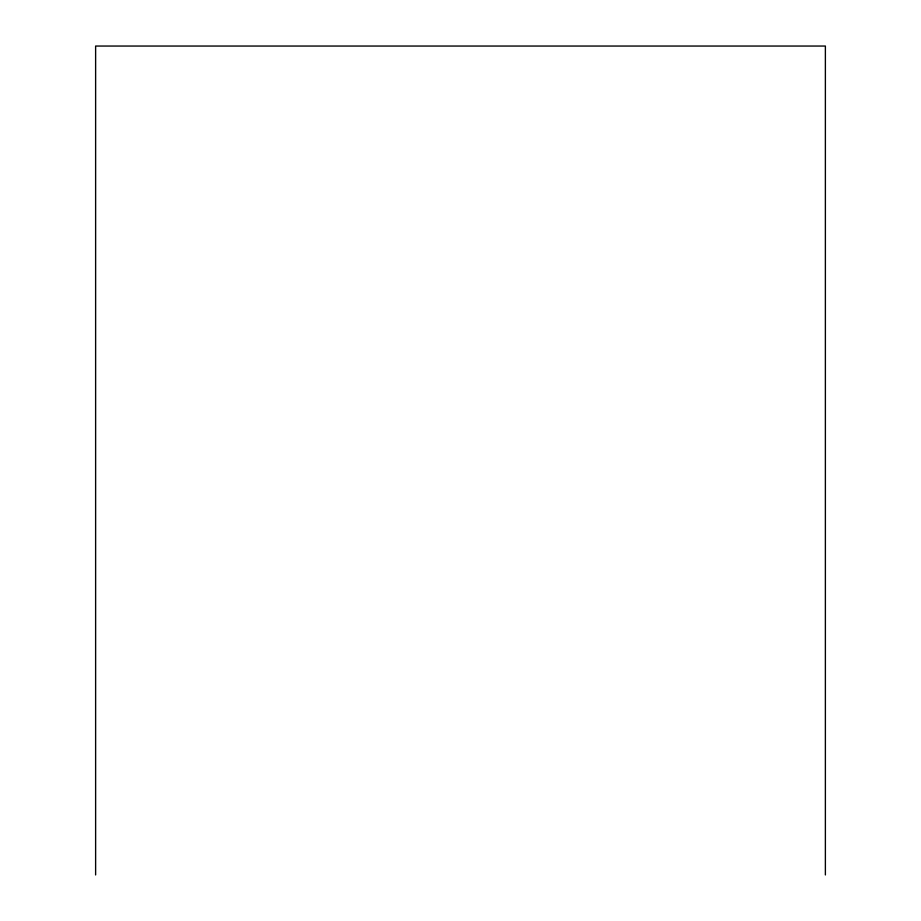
<?xml version="1.0" encoding="UTF-8"?>
<svg xmlns="http://www.w3.org/2000/svg" width="921" height="921" viewBox="0 0 921 921"><rect width="100%" height="100%" fill="white"/><g stroke="black" fill="none" stroke-linecap="round" stroke-linejoin="round"><path stroke-width="1.38" d="M825.377 874.95L825.377 46.05L95.623 46.05L95.623 874.95"/></g></svg>
